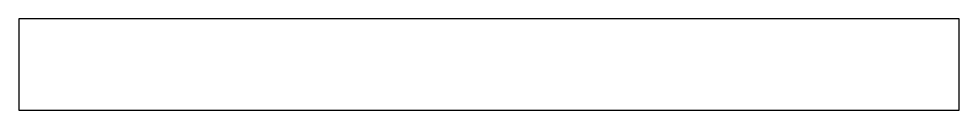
# Model space of a CAD drawing. Header units: inches. Extents: x 10 to 172, y 8 to 24.
import ezdxf

# ---------------------------------------------------------------- set-up
doc = ezdxf.new("R2010")
doc.units = ezdxf.units.IN
doc.header["$MEASUREMENT"] = 0

msp = doc.modelspace()

# ---------------------------------------------------------------- linework, layer by layer
at = {"color": 4}
msp.add_lwpolyline([(9.51, 23.71), (9.51, 8.03), (171.51, 8.03), (171.51, 23.71)], close=True, dxfattribs=at)

doc.saveas('drawing.dxf')
